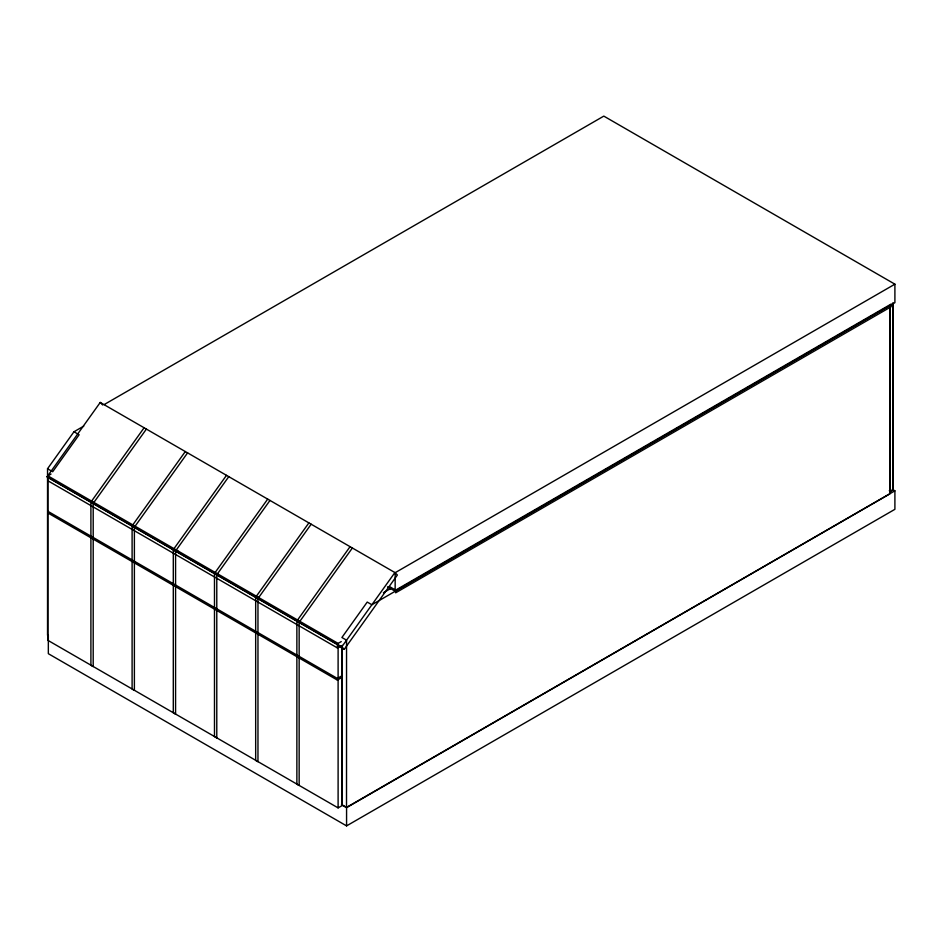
<?xml version="1.0" encoding="UTF-8"?>
<svg xmlns="http://www.w3.org/2000/svg" width="942" height="942" viewBox="0 0 942 942"><rect width="100%" height="100%" fill="white"/><g stroke="black" fill="none" stroke-linecap="round" stroke-linejoin="round"><path stroke-width="1.41" d="M341.899 646.377L341.864 804.998L346.515 807.683L889.931 493.832L889.966 305.526L371.878 604.752L367.227 602.068L341.899 637.498L346.55 640.171L346.515 807.683M47.536 635.308L47.536 468.739L73.971 431.766L83.756 426.114M48.713 478.465L47.1 476.77L100.241 402.446L395.157 572.701L894.9 284.178L894.9 302.676L395.157 591.199L387.527 586.795M146.399 429.081L93.199 503.405L93.199 666.583L90.903 665.252L90.903 502.086L144.114 427.762M187.599 452.867L134.388 527.19L134.388 690.356L132.104 689.038L132.104 525.86L185.303 451.548M228.788 476.652L175.577 550.964L175.577 714.142L173.293 712.823L173.293 549.645L226.504 475.321M269.977 500.426L216.778 574.75L216.778 737.927L214.482 736.609L214.482 573.431L267.693 499.107M308.882 522.892L255.671 597.216L255.671 760.382L257.967 761.701L257.967 598.535L311.166 524.211M352.367 547.997L299.156 622.309L299.156 785.487L296.871 784.168L296.871 620.99L350.071 546.678M344.23 649.344L341.816 646.801L394.945 572.477L397.371 575.02L344.23 649.344L339.155 646.412M104.067 404.636L603.81 116.113L894.9 284.178M342.299 645.388L342.299 805.481L338.107 807.895L47.901 640.348L47.901 475.851L51.045 474.038M383.382 592.742L391.024 588.326M395.64 590.139L891.191 304.03L891.191 306.715L395.64 592.824L395.64 590.139L389.729 586.725L389.729 589.409M47.901 475.851L338.107 643.398L341.251 641.584M47.901 480.785L337.366 647.919L340.768 645.953M47.901 511.306L337.366 678.428L341.899 675.814L341.899 677.463L337.366 680.077L47.901 512.954M889.295 490.688L890.296 491.265L892.875 489.781L892.875 302.971M889.99 491.748L893.134 489.934L893.134 303.136M341.475 804.444L346.574 807.388L894.9 490.817L894.9 509.316L346.574 825.887L48.336 653.689L48.336 635.191M177.873 551.011L175.577 550.964L173.293 549.645M257.967 597.252L255.671 597.216L257.967 598.535M892.357 489.345L894.9 490.817M73.971 431.766L79.128 434.745L52.693 471.718L47.536 468.739M47.1 476.77L341.816 646.801M90.903 502.086L93.199 503.405M132.104 525.86L134.388 527.19M214.482 573.431L216.778 574.75M296.871 620.99L299.156 622.309M47.901 477.5L337.366 644.622L337.366 647.919M100.241 402.446L102.654 404.989M890.296 305.926L890.296 491.265M395.157 572.701L395.157 591.199M346.574 807.388L346.574 825.887M338.107 643.398L338.107 807.895M337.366 678.428L337.366 680.077"/></g></svg>
